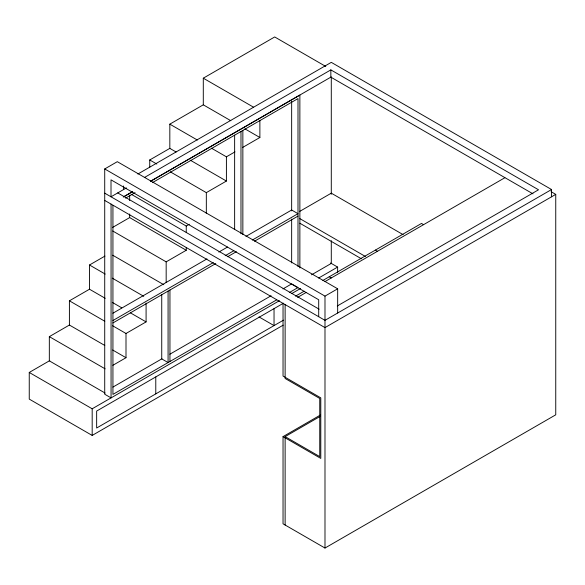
<?xml version="1.0" encoding="UTF-8"?>
<svg xmlns="http://www.w3.org/2000/svg" width="585" height="585" viewBox="0 0 585 585"><rect width="100%" height="100%" fill="white"/><g stroke="black" fill="none" stroke-linecap="round" stroke-linejoin="round"><path stroke-width="0.88" d="M149.738 167.237L149.738 159.968L169.826 148.378L169.826 124.152L203.295 104.825L203.295 78.185L274.694 36.957L325.779 66.456M111.062 204.099L111.062 397.888L104.722 394.224L104.722 168.948L117.307 161.679L337.662 288.8L337.662 313.026M137.877 174.023L331.286 62.361L551.553 189.533L551.553 196.801M126.426 187.902L111.011 196.801L111.011 179.844L318.701 299.754L318.701 316.704M144.583 177.423L330.847 69.886L538.529 189.789L337.267 305.984M123.267 196.991L132.737 191.529M150.893 181.043L330.847 77.147L533.001 193.862M123.706 196.801L132.393 191.785M150.564 181.291L299.871 95.092L299.871 267.959M125.585 198.132L135.076 192.655M152.48 182.608L297.999 98.594L297.999 266.563M211.477 148.202L226.41 156.824L234.973 151.881M242.76 147.383L259.879 137.497L259.879 120.627M112.664 227.397L129.658 217.591L186.249 250.263L186.249 247.565M170.176 171.771L206.329 192.64L226.41 181.05L226.41 156.824M104.781 345.457L69.41 325.041L69.41 300.814L89.498 289.224L89.498 264.998L104.942 256.084M131.23 194.271L186.249 226.037L189.335 224.252M112.722 230.995L166.169 261.853L186.249 250.263M105.139 393.076L49.33 360.857L49.33 336.638L69.41 325.041M112.912 313.209L206.973 258.899M218.834 252.055L227.528 247.038M245.963 236.391L291.652 210.015L297.999 213.679L252.303 240.055M299.82 211.339L331.286 193.167L403.16 234.665M112.934 320.522L213.32 262.563M225.174 255.718L233.868 250.702M112.934 322.942L215.792 263.557M227.653 256.713L236.347 251.696M254.526 241.195L297.999 216.099M283.169 325.165L92.181 435.43L29.25 399.102L29.25 372.455L49.769 360.609M112.642 325.772L126.002 333.487L146.089 321.896L146.089 303.052M112.876 365.296L126.002 357.713L126.002 333.487M112.92 387.087L161.95 358.78M169.862 354.21L271.089 295.769M282.957 288.917L291.652 283.893L297.999 287.557L289.297 292.58M311.512 274.833L331.286 263.418L331.286 240.676M276.647 299.886L112.934 394.4L112.934 205.445M29.25 372.455L92.181 408.791L279.359 300.719M291.856 293.509L300.536 288.5M318.686 278.014L337.625 267.082L337.625 272.413M283.498 303.176L96.649 411.058L96.649 428.015L283.498 320.134M295.549 296.156L304.156 291.191M322.883 280.442L421.492 223.448L423.591 224.662M297.648 297.37L306.255 292.405M325.026 281.56L504.848 177.745M104.722 168.948L324.989 296.12L337.662 288.8M551.553 189.533L324.989 320.339L104.722 193.167M320.58 414.933L283.038 436.615L283.038 523.816L324.989 548.043L555.75 414.816L555.75 194.381L324.989 327.607L104.722 200.436M285.129 525.03L285.129 436.615L319.951 416.513M551.063 191.675L555.75 194.381M203.295 78.185L253.597 107.223M203.295 104.825L230.804 120.707M244.947 128.875L259.879 137.497M169.826 124.152L197.335 140.034M375.336 250.095L377.435 251.301M299.842 218.622L365.398 256.471M299.842 223.221L361.45 258.789M169.826 148.378L176.107 152.005M190.257 160.173L226.41 181.05M330.547 262.994L337.625 267.082M149.738 159.968L156.817 164.056M329.187 276.742L331.286 277.948M117.746 192.918L319.11 309.173M259.023 316.931L274.036 325.596L274.036 308.639M112.722 255.221L163.807 284.719M89.498 264.998L105.212 274.072M112.291 278.16L143.727 296.31M89.498 289.224L105.212 298.299M112.291 302.379L121.724 307.827M130.367 312.821L146.089 321.896M69.41 300.814L104.781 321.238M285.129 436.615L319.746 456.6L319.746 398.458L285.129 378.48L285.129 304.595M283.038 436.615L320.792 458.413L320.792 397.858L283.038 376.053L283.038 303.381M112.642 349.998L126.002 357.713M49.33 336.638L105.139 368.85M331.286 76.906L331.286 194.271M330.847 69.886L330.847 77.147M324.989 296.12L324.989 548.043M291.652 101.322L291.652 210.863M291.652 219.083L291.652 262.899M242.855 130.433L242.855 234.556M240.983 131.515L240.983 233.803M234.636 135.157L234.636 229.232M206.329 192.64L206.329 213.532M186.249 226.037L186.249 232.318M169.95 290.028L169.95 361.486M168.078 291.103L168.078 362.568L161.738 358.905L161.738 294.679M166.169 261.853L166.169 282.489M155.778 376.916L155.778 393.873M129.658 195.156L129.658 200.538M129.658 214L129.658 217.591M123.603 185.964L123.603 189.533M92.181 408.791L92.181 435.43"/></g></svg>
